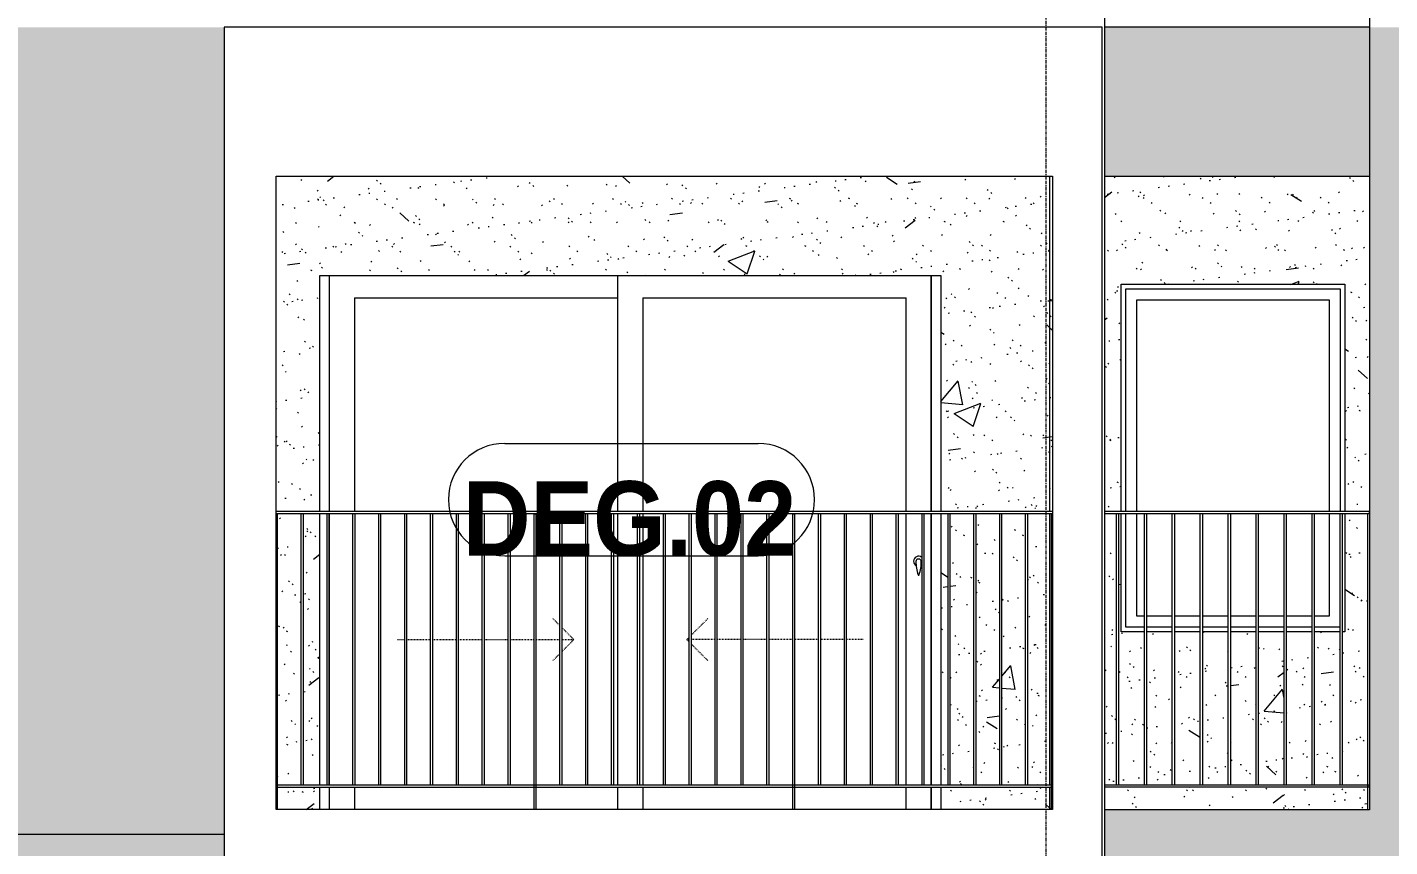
# Model space of a CAD drawing. Header units: millimetres. Extents: x 1240 to 198004, y -7796 to 35300.
# Drawn here: x 130464 to 135947, y 5650 to 8950 of the extents above; entities that cross this region are included whole.
import ezdxf

# ---------------------------------------------------------------- set-up
doc = ezdxf.new("R2010")
doc.units = ezdxf.units.MM
doc.linetypes.add('Dash', pattern=[6, 3, -3])
doc.linetypes.add('Grid Line', pattern=[22.225, 12.7, -3.175, 3.175, -3.175])
for name, color, linetype, lineweight in [('0-2', 50, 'Continuous', 5), ('A-DOOR', 31, 'Continuous', 9), ('A-DOOR-FRAM', 31, 'Continuous', 9), ('A-DOOR-HDLN', 31, 'Dash', 18), ('A-DOOR-IDEN', 31, 'Continuous', 9), ('A-FLOR-HRAL', 11, 'Continuous', 9), ('A-FLOR-HRAL-1', 253, 'Continuous', 9), ('A-GLAZ', 151, 'Continuous', 9), ('A-GLAZ-1', 7, 'Continuous', 9), ('A-WALL', 113, 'Continuous', 9), ('A-WALL-PATT-2', 9, 'Continuous', 9), ('A-WALL-PATT-3', 111, 'Continuous', 5), ('A-WALL-PATT-4', 111, 'Continuous', 9), ('I-WALL', 2, 'Continuous', 9), ('I-WALL-1', 7, 'Continuous', 9), ('S-GRID-1', 1, 'Grid Line', 9)]:
    doc.layers.add(name, color=color, linetype=linetype, lineweight=lineweight)
doc.styles.add('Arial_B_2', font='arialbd.ttf', dxfattribs={"width": 0.9, "height": 300})
pattern_1 = [(50, (0, 0), (1093.104, -95.634), [114.3, -1257.3]), (355, (0, 0), (-211.457, 1146.34), [91.44, -1005.84]), (100.451, (91.1, -8), (881.656, 1050.7), [97.14, -1068.54]), (46.184, (0, 304.8), (1626.475, -252.257), [171.45, -1885.95]), (96.636, (135.5, 283.8), (1424.416, 1484.565), [145.71, -1602.81]), (351.184, (0, 304.8), (1424.43, 1484.55), [137.16, -1508.76]), (21, (152.4, 228.6), (909.686, -613.591), [114.3, -1257.3]), (326, (152.4, 228.6), (370.812, 1105.129), [91.44, -1005.84]), (71.451, (228.2, 177.5), (1280.503, 491.528), [97.14, -1068.54]), (37.5, (0, 0), (18.5313, 507.3303), [50.292, -943.356, 50.292, -970.788, -1009.65]), (37.5, (0, 0), (18.5313, 507.3303), [-2014.728, 50.292, -959.358]), (7.5, (0, 0), (400.9178, 601.0836), [50.292, -531.876, 50.292, -920.496, -384.81]), (7.5, (0, 0), (400.9178, 601.0836), [-1552.956, 50.292, -334.518]), (327.5, (-339.85, 0), (813.5452, -34.3737), [50.292, -330.708, 50.292, -1138.428, -1577.34]), (327.5, (-339.85, 0), (813.5452, -34.3737), [-1569.72, 50.292, -1527.048]), (317.5, (-492.25, 0), (888.7755, 152.56), [50.292, -445.008, 50.292, -739.14, -1120.14]), (317.5, (-492.25, 0), (888.7755, 152.56), [-1284.732, 50.292, -1069.848])]
pattern_2 = [(37.5, (0, 0), (-4.79953, 146.8239), [5.029, -110.795, 5.029, -124.511, -123.825]), (37.5, (0, 0), (-4.79953, 146.8239), [-245.364, 5.029, -118.796]), (7.5, (0, 0), (134.85743, 215.0472), [5.029, -57.455, 5.029, -99.365, -40.005]), (7.5, (0, 0), (134.85743, 215.0472), [-166.878, 5.029, -34.976]), (327.5, (-93.73, 0), (237.29776, 0.4316), [5.029, -33.071, 5.029, -132.131, -179.07]), (327.5, (-93.73, 0), (237.29776, 0.4316), [-175.26, 5.029, -174.041]), (317.5, (-93.73, 0), (229.06706, 66.8792), [5.029, -14.021, 5.029, -84.887, -102.87]), (317.5, (-93.73, 0), (229.06706, 66.8792), [-108.966, 5.029, -97.841])]

# ---------------------------------------------------------------- blocks, each defined once
blk = doc.blocks.new('M_Fixed - 900 x 1400-901190-TKCS_MẶT ĐỨNG NỘI KHU 2')
at = {"layer": 'A-GLAZ-1'}
for p, q in [((-61415.9, 7000), (-61415.9, 7896)), ((-61415.9, 7896), (-60553.9, 7896)), ((-60553.9, 7896), (-60553.9, 7000)), ((-61371.9, 7000), (-61371.9, 7852)), ((-61371.9, 7852), (-60597.9, 7852)), ((-60597.9, 7852), (-60597.9, 7000)), ((-61415.9, 6534), (-61415.9, 6990)), ((-61371.9, 6578), (-61371.9, 6990)), ((-60597.9, 6990), (-60597.9, 6578)), ((-61341.9, 6534), (-61415.9, 6534)), ((-61341.9, 6578), (-61371.9, 6578)), ((-61229.4, 6578), (-61331.9, 6578)), ((-61229.4, 6534), (-61331.9, 6534)), ((-61116.9, 6578), (-61219.4, 6578)), ((-61116.9, 6534), (-61219.4, 6534)), ((-61004.4, 6578), (-61106.9, 6578)), ((-61004.4, 6534), (-61106.9, 6534)), ((-60891.9, 6578), (-60994.4, 6578)), ((-60891.9, 6534), (-60994.4, 6534)), ((-60779.4, 6578), (-60881.9, 6578)), ((-60779.4, 6534), (-60881.9, 6534)), ((-60666.9, 6578), (-60769.4, 6578)), ((-60666.9, 6534), (-60769.4, 6534)), ((-60597.9, 6578), (-60656.9, 6578)), ((-60554.4, 6534), (-60656.9, 6534))]:
    blk.add_line(p, q, dxfattribs=at)
blk = doc.blocks.new('Railing - 10mm-901206-TKCS_MẶT ĐỨNG NỘI KHU 2')
at = {"layer": 'A-FLOR-HRAL-1'}
for p, q in [((-60554.4, 5900), (-60554.4, 6990)), ((-60544.4, 5900), (-60544.4, 6990))]:
    blk.add_line(p, q, dxfattribs=at)
blk = doc.blocks.new('Railing - 50 x 10mm-901205-TKCS_MẶT ĐỨNG NỘI KHU 2')
at = {"layer": 'A-FLOR-HRAL-1'}
for p in [(-60441.9, 5798.5), (-60435.3, 6990)]:
    blk.add_line(p, (-60441.9, 6990), dxfattribs=at)
blk = doc.blocks.new('Railing - Railing-883253-TKCS_MẶT ĐỨNG NỘI KHU 2')
at = {"layer": 'A-FLOR-HRAL-1'}
for p, q in [((-61501.9, 5900), (-60436.9, 5900)), ((-60436.9, 5890), (-61501.9, 5890)), ((-60436.9, 5900), (-60436.9, 5890))]:
    blk.add_line(p, q, dxfattribs=at)
for name, p in [('Railing - 10mm-901206-TKCS_MẶT ĐỨNG NỘI KHU 2', (-900, 0)), ('Railing - 10mm-901206-TKCS_MẶT ĐỨNG NỘI KHU 2', (-787.5, 0)), ('Railing - 10mm-901206-TKCS_MẶT ĐỨNG NỘI KHU 2', (-675, 0)), ('Railing - 10mm-901206-TKCS_MẶT ĐỨNG NỘI KHU 2', (-562.5, 0)), ('Railing - 10mm-901206-TKCS_MẶT ĐỨNG NỘI KHU 2', (-450, 0)), ('Railing - 10mm-901206-TKCS_MẶT ĐỨNG NỘI KHU 2', (-337.5, 0)), ('Railing - 10mm-901206-TKCS_MẶT ĐỨNG NỘI KHU 2', (-225, 0)), ('Railing - 10mm-901206-TKCS_MẶT ĐỨNG NỘI KHU 2', (-112.5, 0)), ('Railing - 10mm-901206-TKCS_MẶT ĐỨNG NỘI KHU 2', (0, 0)), ('Railing - 50 x 10mm-901205-TKCS_MẶT ĐỨNG NỘI KHU 2', (0, 0))]:
    blk.add_blockref(name, p)
blk = doc.blocks.new('Top Rail Type - Top Rail_Internal_-883254-TKCS_MẶT ĐỨNG NỘI KHU 2')
at = {"layer": 'A-FLOR-HRAL-1'}
for p, q in [((-60436.9, 7000), (-61501.9, 7000)), ((-60436.9, 6990), (-61501.9, 6990)), ((-60436.9, 7000), (-60436.9, 6990))]:
    blk.add_line(p, q, dxfattribs=at)
blk = doc.blocks.new('NCV_TKTC_TANG 2_rvt-2-TKCS_MẶT ĐỨNG NỘI KHU 2')
at = {"layer": 'A-WALL-PATT-2'}
h = blk.add_hatch(dxfattribs=at)
h.set_pattern_fill('FP_40', color=256, style=0, pattern_type=2)
h.set_pattern_definition(pattern_1)
h.paths.add_polyline_path([(-64830.3, 5800), (-64660.3, 5800), (-64660.3, 5890), (-64830.3, 5890), (-64830.3, 5806)])
h.paths.add_polyline_path([(-61927.7, 5800), (-61721.9, 5800), (-61721.9, 5890), (-62160.3, 5890), (-62160.3, 5800)])
h.paths.add_polyline_path([(-61927.7, 5900), (-61925.2, 5900), (-61925.2, 6990), (-62019.3, 6990), (-62019.3, 5900)])
h.paths.add_polyline_path([(-64830.3, 5900), (-64736.2, 5900), (-64736.2, 6990), (-64830.3, 6990), (-64830.3, 6483.5)])
h.paths.add_polyline_path([(-62029.3, 5900), (-62029.3, 6990), (-62123.4, 6990), (-62123.4, 5900)])
h.paths.add_polyline_path([(-64726.2, 5900), (-64660.3, 5900), (-64660.3, 6990), (-64726.2, 6990), (-64726.2, 6483.5)])
h.paths.add_polyline_path([(-61721.9, 5900), (-61721.9, 6990), (-61811, 6990), (-61811, 5900), (-61760.7, 5900)])
h.paths.add_polyline_path([(-62133.4, 5900), (-62133.4, 6990), (-62160.3, 6990), (-62160.3, 5900)])
h.paths.add_polyline_path([(-61915.2, 5900), (-61821, 5900), (-61821, 6990), (-61915.2, 6990), (-61915.2, 6054)])
h.paths.add_polyline_path([(-64660.3, 7000), (-64660.3, 7950), (-62160.3, 7950), (-62160.3, 7000), (-61721.9, 7000), (-61721.9, 8350), (-64835.3, 8350), (-64835.3, 7000), (-64729.1, 7000)])
h = blk.add_hatch(dxfattribs=at)
h.set_pattern_fill('FP_41', color=256, style=0, pattern_type=2)
h.set_pattern_definition(pattern_2)
h.paths.add_polyline_path([(-64830.3, 5800), (-64660.3, 5800), (-64660.3, 5890), (-64830.3, 5890), (-64830.3, 5806)])
h.paths.add_polyline_path([(-61927.7, 5800), (-61721.9, 5800), (-61721.9, 5890), (-62160.3, 5890), (-62160.3, 5800)])
h.paths.add_polyline_path([(-61927.7, 5900), (-61925.2, 5900), (-61925.2, 6990), (-62019.3, 6990), (-62019.3, 5900)])
h.paths.add_polyline_path([(-64830.3, 5900), (-64736.2, 5900), (-64736.2, 6990), (-64830.3, 6990), (-64830.3, 6483.5)])
h.paths.add_polyline_path([(-62029.3, 5900), (-62029.3, 6990), (-62123.4, 6990), (-62123.4, 5900)])
h.paths.add_polyline_path([(-64726.2, 5900), (-64660.3, 5900), (-64660.3, 6990), (-64726.2, 6990), (-64726.2, 6483.5)])
h.paths.add_polyline_path([(-61721.9, 5900), (-61721.9, 6990), (-61811, 6990), (-61811, 5900), (-61760.7, 5900)])
h.paths.add_polyline_path([(-62133.4, 5900), (-62133.4, 6990), (-62160.3, 6990), (-62160.3, 5900)])
h.paths.add_polyline_path([(-61915.2, 5900), (-61821, 5900), (-61821, 6990), (-61915.2, 6990), (-61915.2, 6054)])
h.paths.add_polyline_path([(-64660.3, 7000), (-64660.3, 7950), (-62160.3, 7950), (-62160.3, 7000), (-61721.9, 7000), (-61721.9, 8350), (-64835.3, 8350), (-64835.3, 7000), (-64729.1, 7000)])
h = blk.add_hatch(dxfattribs=at)
h.set_pattern_fill('FP_38', color=256, style=0, pattern_type=2)
h.set_pattern_definition(pattern_1)
h.paths.add_polyline_path([(-61721.9, 5800), (-61716.9, 5800), (-61716.9, 5890), (-61721.9, 5890), (-61721.9, 5812.5)])
h.paths.add_polyline_path([(-61721.4, 5900), (-61716.9, 5900), (-61717.8, 6990), (-61721.9, 6990), (-61721.9, 5900)])
h.paths.add_polyline_path([(-61717.8, 7000), (-61711.9, 7000), (-61713.4, 8350), (-61721.9, 8350), (-61721.9, 7000)])
h = blk.add_hatch(dxfattribs=at)
h.set_pattern_fill('FP_39', color=256, style=0, pattern_type=2)
h.set_pattern_definition(pattern_2)
h.paths.add_polyline_path([(-61721.9, 5800), (-61716.9, 5800), (-61716.9, 5890), (-61721.9, 5890), (-61721.9, 5812.5)])
h.paths.add_polyline_path([(-61721.4, 5900), (-61716.9, 5900), (-61717.8, 6990), (-61721.9, 6990), (-61721.9, 5900)])
h.paths.add_polyline_path([(-61717.8, 7000), (-61711.9, 7000), (-61713.4, 8350), (-61721.9, 8350), (-61721.9, 7000)])
h = blk.add_hatch(dxfattribs=at)
h.set_pattern_fill('FP_38', color=256, style=0, pattern_type=2)
h.set_pattern_definition(pattern_1)
h.paths.add_polyline_path([(-61345.7, 5798.5), (-60441.9, 5798.5), (-60441.9, 5890), (-61501.9, 5890), (-61501.9, 5798.5)])
h.paths.add_polyline_path([(-60666.9, 5900), (-60666.9, 6515), (-60769.4, 6515), (-60769.4, 5900)])
h.paths.add_polyline_path([(-60656.9, 5900), (-60554.4, 5900), (-60554.4, 6515), (-60656.9, 6515), (-60656.9, 6407.2)])
h.paths.add_polyline_path([(-60881.9, 5900), (-60779.4, 5900), (-60779.4, 6515), (-60881.9, 6515), (-60881.9, 6208.3)])
h.paths.add_polyline_path([(-61106.9, 5900), (-61004.4, 5900), (-61004.4, 6515), (-61106.9, 6515), (-61106.9, 6009.5)])
h.paths.add_polyline_path([(-61501.9, 5900), (-61454.4, 5900), (-61454.4, 6990), (-61501.9, 6990), (-61501.9, 6178.2)])
h.paths.add_polyline_path([(-61116.9, 5900), (-61116.9, 6515), (-61219.4, 6515), (-61219.4, 5900)])
h.paths.add_polyline_path([(-60891.9, 5900), (-60891.9, 6515), (-60994.4, 6515), (-60994.4, 5900)])
h.paths.add_polyline_path([(-61229.4, 5900), (-61229.4, 6515), (-61331.9, 6515), (-61331.9, 5900), (-61230.9, 5900)])
h.paths.add_polyline_path([(-61444.4, 5900), (-61341.9, 5900), (-61341.9, 6515), (-61434.9, 6515), (-61434.9, 6990), (-61444.4, 6990), (-61444.4, 6467.1)])
h.paths.add_polyline_path([(-60544.4, 5900), (-60441.9, 5900), (-60441.9, 6990), (-60534.9, 6990), (-60534.9, 6515), (-60544.4, 6515), (-60544.4, 6506.6)])
h.paths.add_polyline_path([(-60436.9, 6990), (-60435.3, 6990), (-60435.3, 8350), (-61501.9, 8350), (-61501.9, 7000), (-61434.9, 7000), (-61434.9, 7915), (-60534.9, 7914.4), (-60534.9, 7000), (-60436.9, 7000)])
h = blk.add_hatch(dxfattribs=at)
h.set_pattern_fill('FP_39', color=256, style=0, pattern_type=2)
h.set_pattern_definition(pattern_2)
h.paths.add_polyline_path([(-61345.7, 5798.5), (-60441.9, 5798.5), (-60441.9, 5890), (-61501.9, 5890), (-61501.9, 5798.5)])
h.paths.add_polyline_path([(-60666.9, 5900), (-60666.9, 6515), (-60769.4, 6515), (-60769.4, 5900)])
h.paths.add_polyline_path([(-60656.9, 5900), (-60554.4, 5900), (-60554.4, 6515), (-60656.9, 6515), (-60656.9, 6407.2)])
h.paths.add_polyline_path([(-60881.9, 5900), (-60779.4, 5900), (-60779.4, 6515), (-60881.9, 6515), (-60881.9, 6208.3)])
h.paths.add_polyline_path([(-61106.9, 5900), (-61004.4, 5900), (-61004.4, 6515), (-61106.9, 6515), (-61106.9, 6009.5)])
h.paths.add_polyline_path([(-61501.9, 5900), (-61454.4, 5900), (-61454.4, 6990), (-61501.9, 6990), (-61501.9, 6178.2)])
h.paths.add_polyline_path([(-61116.9, 5900), (-61116.9, 6515), (-61219.4, 6515), (-61219.4, 5900)])
h.paths.add_polyline_path([(-60891.9, 5900), (-60891.9, 6515), (-60994.4, 6515), (-60994.4, 5900)])
h.paths.add_polyline_path([(-61229.4, 5900), (-61229.4, 6515), (-61331.9, 6515), (-61331.9, 5900), (-61230.9, 5900)])
h.paths.add_polyline_path([(-61444.4, 5900), (-61341.9, 5900), (-61341.9, 6515), (-61434.9, 6515), (-61434.9, 6990), (-61444.4, 6990), (-61444.4, 6467.1)])
h.paths.add_polyline_path([(-60544.4, 5900), (-60441.9, 5900), (-60441.9, 6990), (-60534.9, 6990), (-60534.9, 6515), (-60544.4, 6515), (-60544.4, 6506.6)])
h.paths.add_polyline_path([(-60436.9, 6990), (-60435.3, 6990), (-60435.3, 8350), (-61501.9, 8350), (-61501.9, 7000), (-61434.9, 7000), (-61434.9, 7915), (-60534.9, 7914.4), (-60534.9, 7000), (-60436.9, 7000)])
at = {"layer": 'I-WALL-1'}
for p, q in [((-61721.9, 7000), (-61721.9, 8350)), ((-64660.3, 7000), (-64660.3, 7950)), ((-64660.3, 7950), (-62160.3, 7950)), ((-62160.3, 7950), (-62160.3, 7000)), ((-61434.9, 7000), (-61434.9, 7915)), ((-61434.9, 7915), (-60534.9, 7915)), ((-60534.9, 7915), (-60534.9, 7000)), ((-64660.3, 5900), (-64660.3, 6990)), ((-62160.3, 6990), (-62160.3, 5900)), ((-61721.9, 5900), (-61721.9, 6990)), ((-61434.9, 6515), (-61434.9, 6990)), ((-60534.9, 6990), (-60534.9, 6515)), ((-61341.9, 6515), (-61434.9, 6515)), ((-61229.4, 6515), (-61331.9, 6515)), ((-61116.9, 6515), (-61219.4, 6515)), ((-61004.4, 6515), (-61106.9, 6515)), ((-60891.9, 6515), (-60994.4, 6515)), ((-60779.4, 6515), (-60881.9, 6515)), ((-60666.9, 6515), (-60769.4, 6515)), ((-60554.4, 6515), (-60656.9, 6515)), ((-60534.9, 6515), (-60544.4, 6515)), ((-64660.3, 5800), (-64660.3, 5890)), ((-62160.3, 5890), (-62160.3, 5800)), ((-61721.9, 5800), (-61721.9, 5890))]:
    blk.add_line(p, q, dxfattribs=at)
at = {"layer": 'A-FLOR-HRAL'}
for name in ['Top Rail Type - Top Rail_Internal_-883254-TKCS_MẶT ĐỨNG NỘI KHU 2', 'Railing - Railing-883253-TKCS_MẶT ĐỨNG NỘI KHU 2']:
    blk.add_blockref(name, (0, 0), dxfattribs=at)
at = {"layer": 'A-GLAZ'}
blk.add_blockref('M_Fixed - 900 x 1400-901190-TKCS_MẶT ĐỨNG NỘI KHU 2', (0, 0), dxfattribs=at)
blk = doc.blocks.new('DEG_02-DEG_03 - DEG_02-2500x2400mm-CỬA ĐI 02 CÁNH TRƯỢT-625766-TKCS_MẶT ĐỨNG NỘI KHU 2')
at = {"layer": 'A-DOOR'}
for p, q in [((-63460.3, 10400), (-63460.3, 11350)), ((-62200.3, 11350), (-62200.3, 10400)), ((-64520.3, 11260), (-64520.3, 10400)), ((-64520.3, 11260), (-63460.3, 11260)), ((-63360.3, 11260), (-63360.3, 10400)), ((-63360.3, 11260), (-62300.3, 11260)), ((-62300.3, 10400), (-62300.3, 11260)), ((-63460.3, 9300), (-63460.3, 10390)), ((-63360.3, 10390), (-63360.3, 9300)), ((-62300.3, 9300), (-62300.3, 10390)), ((-62200.3, 10390), (-62200.3, 9300)), ((-64520.3, 9290), (-64520.3, 9200)), ((-63460.3, 9200), (-63460.3, 9290)), ((-63360.3, 9290), (-63360.3, 9200)), ((-62300.3, 9200), (-62300.3, 9290)), ((-62200.3, 9290), (-62200.3, 9200))]:
    blk.add_line(p, q, dxfattribs=at)
at = {"layer": 'A-DOOR', "flags": 128}
blk.add_lwpolyline([(-62248.8, 10208.7), (-62248.8, 10208.7), (-62248.8, 10208.7), (-62248.8, 10208.7), (-62248.8, 10208.7), (-62248.9, 10208.7), (-62248.9, 10208.7), (-62248.9, 10208.7), (-62248.9, 10208.7), (-62248.9, 10208.7), (-62249, 10208.7), (-62249, 10208.7), (-62249, 10208.7), (-62249, 10208.7), (-62249.1, 10208.7), (-62249.1, 10208.7), (-62249.1, 10208.7), (-62249.2, 10208.7), (-62249.2, 10208.7), (-62249.3, 10208.7), (-62249.3, 10208.7), (-62249.4, 10208.7), (-62249.4, 10208.7), (-62249.5, 10208.7), (-62249.5, 10208.7), (-62249.6, 10208.7), (-62249.6, 10208.7), (-62249.7, 10208.7), (-62249.7, 10208.7), (-62249.8, 10208.7), (-62249.8, 10208.7), (-62249.9, 10208.7), (-62249.9, 10208.7), (-62250, 10208.7), (-62250.1, 10208.7), (-62250.1, 10208.7), (-62250.2, 10208.7), (-62250.2, 10208.7), (-62250.3, 10208.7), (-62250.4, 10208.7), (-62250.4, 10208.7), (-62250.5, 10208.7), (-62250.5, 10208.7), (-62250.6, 10208.7), (-62250.7, 10208.7), (-62250.7, 10208.7), (-62250.8, 10208.7), (-62250.8, 10208.7), (-62250.9, 10208.7), (-62250.9, 10208.7), (-62251, 10208.7), (-62251, 10208.7), (-62251.1, 10208.7), (-62251.1, 10208.7), (-62251.2, 10208.7), (-62251.2, 10208.7), (-62251.3, 10208.7), (-62251.3, 10208.7), (-62251.4, 10208.7), (-62251.4, 10208.7), (-62251.5, 10208.7), (-62251.5, 10208.7), (-62251.5, 10208.7), (-62251.6, 10208.7), (-62251.6, 10208.7), (-62251.6, 10208.7), (-62251.7, 10208.7), (-62251.7, 10208.7), (-62251.7, 10208.7), (-62251.7, 10208.7), (-62251.7, 10208.7), (-62251.8, 10208.7), (-62251.8, 10208.7), (-62251.8, 10208.7), (-62251.8, 10208.7), (-62251.8, 10208.7), (-62251.8, 10208.7)], dxfattribs=at)
at = {"layer": 'A-DOOR'}
for centre, radius, start, end in [((-62250.3, 10200), 20, 49.817, 180), ((-62250.3, 10200), 20, 180, 240), ((-62251.8, 10199.2), 9.45, 90, 180), ((-62096.5, 10199.2), 164.8, 180, 199.134), ((-62248.8, 10199.2), 9.45, 0, 90), ((-62404.1, 10199.2), 164.8, 340.866, 0), ((-62249.9, 10146), 2.34, 199.134, 261.031), ((-62250.7, 10146), 2.34, 278.969, 340.866), ((-62250.3, 10200), 20, 300, 310.183)]:
    blk.add_arc(centre, radius, start, end, dxfattribs=at)
at = {"layer": 'A-DOOR-FRAM'}
for p, q in [((-64620.3, 10400), (-64620.3, 11350)), ((-62200.3, 10400), (-62200.3, 11350)), ((-64620.3, 9300), (-64620.3, 10390)), ((-62200.3, 9300), (-62200.3, 10390)), ((-64620.3, 9200), (-64620.3, 9290)), ((-62200.3, 9200), (-62200.3, 9290))]:
    blk.add_line(p, q, dxfattribs=at)
at = {"layer": 'A-DOOR-HDLN'}
for p, q in [((-63695.1, 9941.7), (-63722.4, 9969.1)), ((-63637.6, 9884.2), (-63685.1, 9931.7)), ((-63164.5, 9902.8), (-63098.2, 9969.1)), ((-64347.6, 9884.2), (-64319.7, 9884.2)), ((-64309.7, 9884.2), (-64215.6, 9884.2)), ((-64205.6, 9884.2), (-64111.5, 9884.2)), ((-64101.5, 9884.2), (-64007.4, 9884.2)), ((-63997.4, 9884.2), (-63903.3, 9884.2)), ((-63893.3, 9884.2), (-63799.2, 9884.2)), ((-63789.2, 9884.2), (-63695.1, 9884.2)), ((-63637.6, 9884.2), (-63685.1, 9836.7)), ((-63685.1, 9884.2), (-63637.6, 9884.2)), ((-63183.1, 9884.2), (-63174.5, 9892.8)), ((-63183.1, 9884.2), (-63174.5, 9875.7)), ((-63174.5, 9884.2), (-63183.1, 9884.2)), ((-63070.4, 9884.2), (-63164.5, 9884.2)), ((-62966.3, 9884.2), (-63060.4, 9884.2)), ((-62862.2, 9884.2), (-62956.3, 9884.2)), ((-62758.1, 9884.2), (-62852.2, 9884.2)), ((-62653.9, 9884.2), (-62748.1, 9884.2)), ((-62549.8, 9884.2), (-62643.9, 9884.2)), ((-62473.1, 9884.2), (-62539.8, 9884.2)), ((-63695.1, 9826.7), (-63722.4, 9799.4)), ((-63164.5, 9865.7), (-63098.2, 9799.4))]:
    blk.add_line(p, q, dxfattribs=at)
blk = doc.blocks.new('Railing - 10mm-1251313-TKCS_MẶT ĐỨNG NỘI KHU 2')
at = {"layer": 'A-FLOR-HRAL'}
for p, q in [((-61821, 6990), (-61821, 5900)), ((-61811, 5900), (-61811, 6990))]:
    blk.add_line(p, q, dxfattribs=at)
blk = doc.blocks.new('Railing - 50 x 10mm-1251315-TKCS_MẶT ĐỨNG NỘI KHU 2')
at = {"layer": 'A-FLOR-HRAL'}
for p, q in [((-62758.1, 6990), (-62758.1, 5800)), ((-62758.1, 6990), (-62748.1, 6990)), ((-62748.1, 5800), (-62748.1, 6990))]:
    blk.add_line(p, q, dxfattribs=at)
blk = doc.blocks.new('Railing - 50 x 10mm-1251311-TKCS_MẶT ĐỨNG NỘI KHU 2')
at = {"layer": 'A-FLOR-HRAL'}
for q in [(-61716.9, 5800), (-61711.9, 6990)]:
    blk.add_line((-61716.9, 6990), q, dxfattribs=at)
blk = doc.blocks.new('Railing - 50 x 10mm-V307-TKCS_MẶT ĐỨNG NỘI KHU 2')
at = {"layer": 'A-FLOR-HRAL'}
for p in [(-64835.3, 6990), (-64830.3, 5800)]:
    blk.add_line(p, (-64830.3, 6990), dxfattribs=at)
blk = doc.blocks.new('Railing - Railing-1262642-TKCS_MẶT ĐỨNG NỘI KHU 2')
at = {"layer": 'A-FLOR-HRAL'}
for p, q in [((-64835.3, 5900), (-61711.9, 5900)), ((-64835.3, 5890), (-61711.9, 5890))]:
    blk.add_line(p, q, dxfattribs=at)
for name, p in [('Railing - 50 x 10mm-V307-TKCS_MẶT ĐỨNG NỘI KHU 2', (0, 0)), ('Railing - 10mm-1251313-TKCS_MẶT ĐỨNG NỘI KHU 2', (-2915.1, 0)), ('Railing - 10mm-1251313-TKCS_MẶT ĐỨNG NỘI KHU 2', (-2811, 0)), ('Railing - 10mm-1251313-TKCS_MẶT ĐỨNG NỘI KHU 2', (-2706.9, 0)), ('Railing - 10mm-1251313-TKCS_MẶT ĐỨNG NỘI KHU 2', (-2602.8, 0)), ('Railing - 10mm-1251313-TKCS_MẶT ĐỨNG NỘI KHU 2', (-2498.7, 0)), ('Railing - 10mm-1251313-TKCS_MẶT ĐỨNG NỘI KHU 2', (-2394.6, 0)), ('Railing - 10mm-1251313-TKCS_MẶT ĐỨNG NỘI KHU 2', (-2290.5, 0)), ('Railing - 10mm-1251313-TKCS_MẶT ĐỨNG NỘI KHU 2', (-2186.4, 0)), ('Railing - 10mm-1251313-TKCS_MẶT ĐỨNG NỘI KHU 2', (-2082.2, 0)), ('Railing - 50 x 10mm-1251315-TKCS_MẶT ĐỨNG NỘI KHU 2', (-1041.1, 0)), ('Railing - 10mm-1251313-TKCS_MẶT ĐỨNG NỘI KHU 2', (-1874, 0)), ('Railing - 10mm-1251313-TKCS_MẶT ĐỨNG NỘI KHU 2', (-1769.9, 0)), ('Railing - 10mm-1251313-TKCS_MẶT ĐỨNG NỘI KHU 2', (-1665.8, 0)), ('Railing - 10mm-1251313-TKCS_MẶT ĐỨNG NỘI KHU 2', (-1561.7, 0)), ('Railing - 10mm-1251313-TKCS_MẶT ĐỨNG NỘI KHU 2', (-1457.6, 0)), ('Railing - 10mm-1251313-TKCS_MẶT ĐỨNG NỘI KHU 2', (-1353.5, 0)), ('Railing - 10mm-1251313-TKCS_MẶT ĐỨNG NỘI KHU 2', (-1249.3, 0)), ('Railing - 10mm-1251313-TKCS_MẶT ĐỨNG NỘI KHU 2', (-1145.2, 0)), ('Railing - 10mm-1251313-TKCS_MẶT ĐỨNG NỘI KHU 2', (-1041.1, 0)), ('Railing - 50 x 10mm-1251315-TKCS_MẶT ĐỨNG NỘI KHU 2', (0, 0)), ('Railing - 10mm-1251313-TKCS_MẶT ĐỨNG NỘI KHU 2', (-832.9, 0)), ('Railing - 10mm-1251313-TKCS_MẶT ĐỨNG NỘI KHU 2', (-728.8, 0)), ('Railing - 10mm-1251313-TKCS_MẶT ĐỨNG NỘI KHU 2', (-624.7, 0)), ('Railing - 10mm-1251313-TKCS_MẶT ĐỨNG NỘI KHU 2', (-520.6, 0)), ('Railing - 10mm-1251313-TKCS_MẶT ĐỨNG NỘI KHU 2', (-416.4, 0)), ('Railing - 10mm-1251313-TKCS_MẶT ĐỨNG NỘI KHU 2', (-312.3, 0)), ('Railing - 10mm-1251313-TKCS_MẶT ĐỨNG NỘI KHU 2', (-208.2, 0)), ('Railing - 10mm-1251313-TKCS_MẶT ĐỨNG NỘI KHU 2', (-104.1, 0)), ('Railing - 10mm-1251313-TKCS_MẶT ĐỨNG NỘI KHU 2', (0, 0)), ('Railing - 50 x 10mm-1251311-TKCS_MẶT ĐỨNG NỘI KHU 2', (0, 0))]:
    blk.add_blockref(name, p)
blk = doc.blocks.new('Top Rail Type - Top Rail_Internal_-1262646-TKCS_MẶT ĐỨNG NỘI KHU 2')
at = {"layer": 'A-FLOR-HRAL'}
for p, q in [((-61711.9, 7000), (-64835.3, 7000)), ((-61711.9, 6990), (-64835.3, 6990))]:
    blk.add_line(p, q, dxfattribs=at)
blk = doc.blocks.new('STN_Door Tag - STN_Door Tag-1788670-TKCS_MẶT ĐỨNG NỘI KHU 2')
at = {"layer": 'A-DOOR-IDEN'}
for p, q in [((-55715.8, 3874.2), (-54695.7, 3874.2)), ((-55715.8, 3421.3), (-54695.7, 3421.3))]:
    blk.add_line(p, q, dxfattribs=at)
for centre, start, end in [((-55715.8, 3647.8), 90, 270), ((-54695.7, 3647.8), 270, 90)]:
    blk.add_arc(centre, 226.4, start, end, dxfattribs=at)

msp = doc.modelspace()

# ---------------------------------------------------------------- hatches: boundary and pattern name
at = {"layer": 'A-WALL-PATT-3'}
h = msp.add_hatch(color=256, dxfattribs=at)
h.paths.add_polyline_path([(127665.8, 5700), (131255.8, 5700), (131255.8, 8950), (127665.8, 8950), (127665.8, 7617.4)])
h.paths.add_polyline_path([(128906.7, 6514.4), (128865.8, 6514.4), (128865.8, 7914.4), (130265.8, 7914.4), (130265.8, 6514.4), (129255.1, 6514.4)])
h = msp.add_hatch(color=256, dxfattribs=at)
h.paths.add_polyline_path([(135865.8, 5550), (139455.8, 5550), (139455.8, 8950), (135865.8, 8950), (135865.8, 5798.5)])
h.paths.add_polyline_path([(137065.8, 6514.4), (137065.8, 7914.4), (138465.8, 7914.4), (138465.8, 6514.4), (137106.7, 6514.4)])
at = {"layer": 'A-WALL-PATT-4'}
for points in [[(135865.8, 8350), (135865.8, 8950), (134799.2, 8950), (134799.2, 8350), (135653, 8350)], [(135653, 5550), (135865.8, 5550), (135865.8, 5798.5), (134799.2, 5798.5), (134799.2, 5550)], [(129255.1, 4950), (131255.8, 4950), (131255.8, 5700), (126549.2, 5700), (126549.2, 4950), (127975.6, 4950)]]:
    msp.add_hatch(color=256, dxfattribs=at).paths.add_polyline_path(points)

# ---------------------------------------------------------------- linework, layer by layer
at = {"layer": 'A-WALL'}
for p, q in [((135865.8, 29350), (135865.8, 5798.5)), ((134799.2, 22550), (134799.2, 4700)), ((134789.2, 8950), (131255.8, 8950)), ((131255.8, 8950), (131255.8, 4950)), ((134789.2, 5600), (134789.2, 8950)), ((131465.8, 8350), (134589.2, 8350)), ((131465.8, 5800), (131465.8, 8350)), ((134589.2, 8350), (134589.2, 5800)), ((134589.2, 5800), (131465.8, 5800)), ((131255.8, 5700), (126549.2, 5700))]:
    msp.add_line(p, q, dxfattribs=at)
at = {"layer": 'I-WALL'}
for p, q in [((135865.8, 8950), (134799.2, 8950)), ((134799.2, 8350), (135865.8, 8350)), ((135865.8, 5798.5), (134799.2, 5798.5))]:
    msp.add_line(p, q, dxfattribs=at)
at = {"layer": 'S-GRID-1'}
msp.add_line((134564.2, 5.5), (134564.2, 30542.5), dxfattribs=at)

# ---------------------------------------------------------------- block references
at = {"layer": '0-2'}
msp.add_blockref('NCV_TKTC_TANG 2_rvt-2-TKCS_MẶT ĐỨNG NỘI KHU 2', (196301.1, 0), dxfattribs=at)
at = {"layer": 'A-DOOR'}
msp.add_blockref('DEG_02-DEG_03 - DEG_02-2500x2400mm-CỬA ĐI 02 CÁNH TRƯỢT-625766-TKCS_MẶT ĐỨNG NỘI KHU 2', (196301.1, -3400), dxfattribs=at)
at = {"layer": 'A-DOOR-IDEN'}
msp.add_blockref('STN_Door Tag - STN_Door Tag-1788670-TKCS_MẶT ĐỨNG NỘI KHU 2', (188101.1, 3400), dxfattribs=at)
at = {"layer": 'A-FLOR-HRAL'}
for name in ['Top Rail Type - Top Rail_Internal_-1262646-TKCS_MẶT ĐỨNG NỘI KHU 2', 'Railing - Railing-1262642-TKCS_MẶT ĐỨNG NỘI KHU 2']:
    msp.add_blockref(name, (196301.1, 0), dxfattribs=at)

# ---------------------------------------------------------------- texts
at = {"layer": 'A-DOOR-IDEN', "insert": (132887.7, 6970), "char_height": 300, "width": 1375.65, "attachment_point": 5, "line_spacing_factor": 0.936439, "style": 'Arial_B_2'}
msp.add_mtext('\\pt6.75,13.5,20.25,27,33.75,40.5,47.25,54,60.75,67.5,74.25,81,87.75,94.5,101.25,108,114.75,121.5,128.25,135,141.75,148.5,155.25,162,168.75,175.5,182.25,189,195.75,202.5,209.25,216;DEG.02', dxfattribs=at)

doc.saveas('drawing.dxf')
